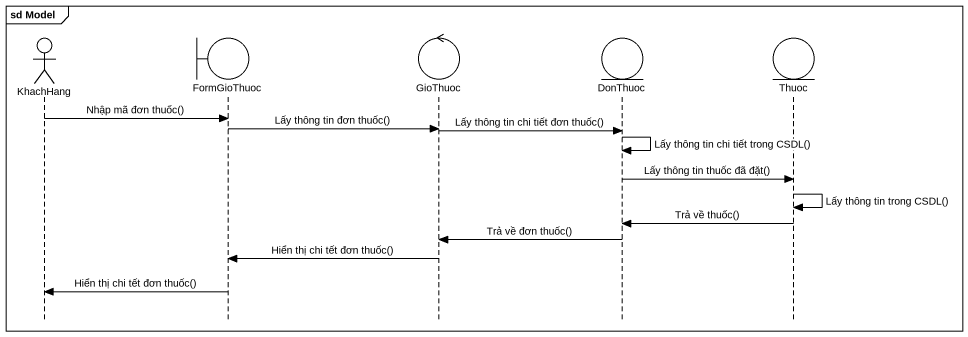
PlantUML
@startuml
mainframe sd Model
hide footbox
actor KhachHang
boundary FormGioThuoc
control GioThuoc
entity DonThuoc
entity Thuoc

KhachHang -> FormGioThuoc : Nhập mã đơn thuốc()
FormGioThuoc -> GioThuoc : Lấy thông tin đơn thuốc()
GioThuoc -> DonThuoc : Lấy thông tin chi tiết đơn thuốc()
DonThuoc -> DonThuoc : Lấy thông tin chi tiết trong CSDL()
DonThuoc -> Thuoc : Lấy thông tin thuốc đã đặt()
Thuoc -> Thuoc : Lấy thông tin trong CSDL()
Thuoc -> DonThuoc : Trả về thuốc()
DonThuoc -> GioThuoc : Trả về đơn thuốc()
GioThuoc -> FormGioThuoc : Hiển thị chi tết đơn thuốc()
FormGioThuoc -> KhachHang : Hiển thị chi tết đơn thuốc()
@enduml
